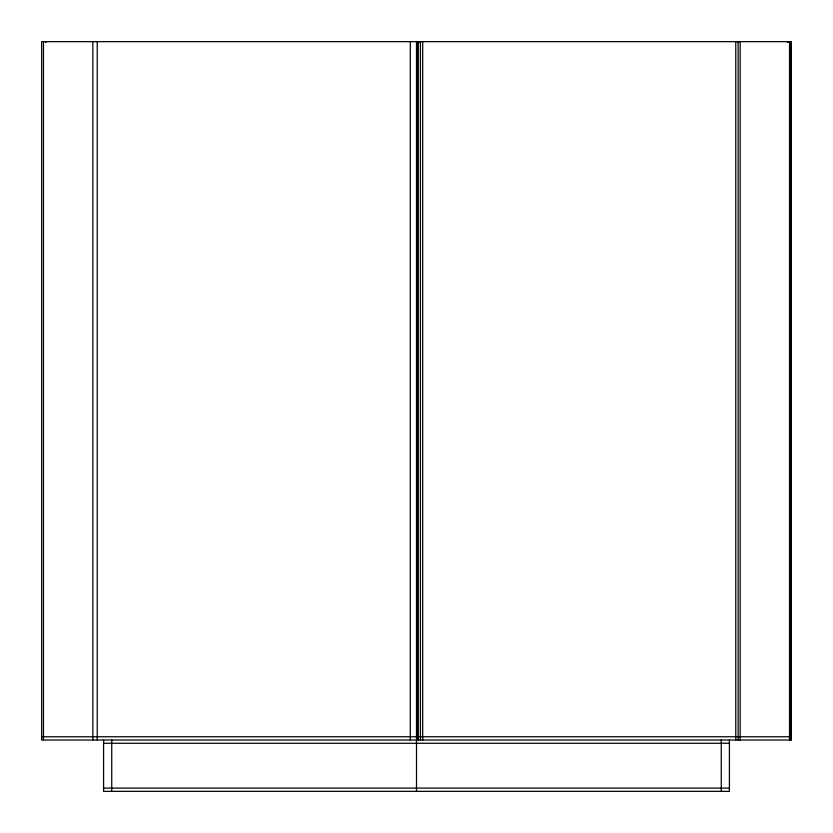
<?xml version="1.0" encoding="UTF-8"?>
<svg xmlns="http://www.w3.org/2000/svg" width="833" height="833" viewBox="0 0 833 833"><rect width="100%" height="100%" fill="white"/><g stroke="black" fill="none" stroke-linecap="round" stroke-linejoin="round"><path stroke-width="1.25" d="M41.65 736.757L791.35 736.757M103.584 743.275L729.416 743.275M103.584 788.091L729.416 788.091M46.211 41.858L45.815 42.462M790.871 41.65L790.871 740.016M789.528 41.65L789.528 740.016M788.08 41.65L788.08 42.191M787.227 41.65L787.227 42.191M740.152 41.65L740.152 740.016M738.142 41.65L738.142 740.016M737.84 41.65L737.84 42.191M735.768 41.65L735.768 740.016M729.416 740.016L729.416 791.35L103.584 791.35L103.584 740.016M721.263 740.016L721.263 791.35M422.695 41.65L422.695 740.016M420.415 41.65L420.415 740.016M419.759 41.65L419.759 42.462M418.312 41.65L418.312 740.016M416.937 41.65L416.937 740.016M416.5 41.65L416.5 791.35M410.305 41.65L410.305 740.016M111.737 740.016L111.737 791.35M97.232 41.65L97.232 740.016M92.848 41.65L92.848 740.016M43.472 41.65L43.472 740.016M791.35 41.65L41.65 41.65L41.65 740.016L791.35 740.016L791.35 41.65"/></g></svg>
